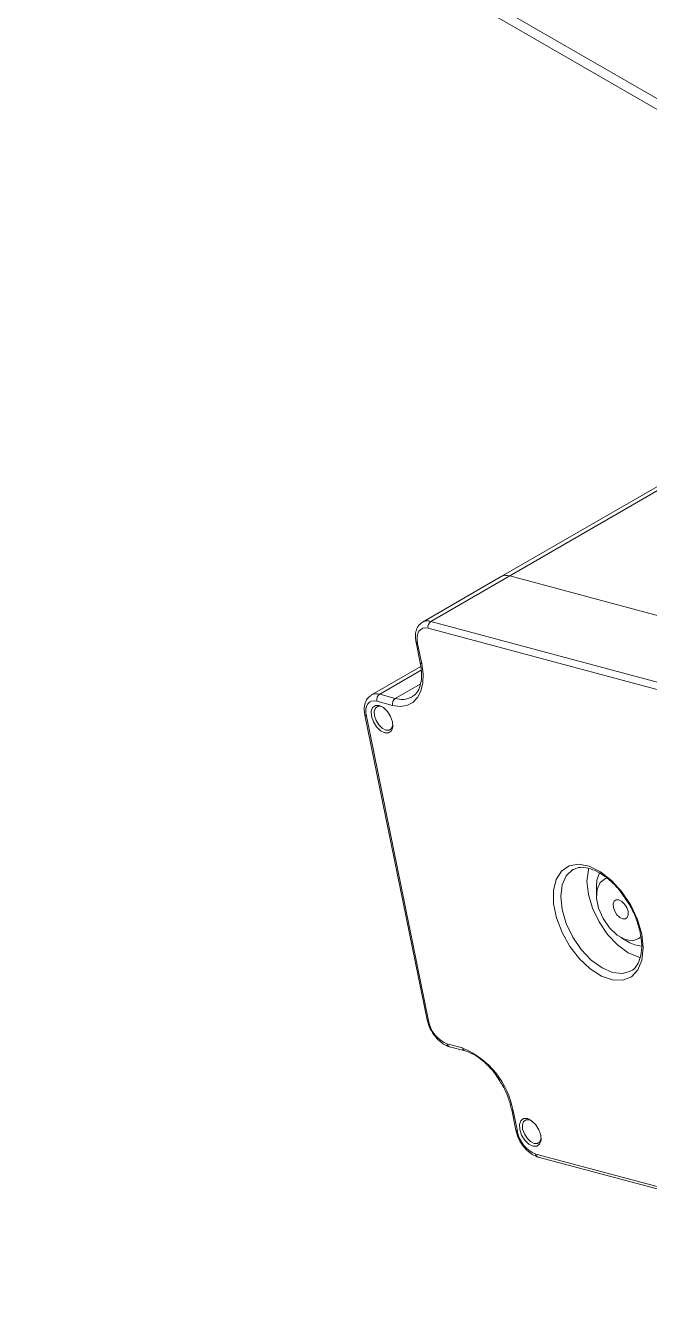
# Model space of a CAD drawing. Header units: millimetres. Extents: x 15 to 415, y 5 to 292.
# Drawn here: x 79.27 to 85.14, y 127.73 to 139.83 of the extents above; entities that cross this region are included whole.
import ezdxf

# ---------------------------------------------------------------- set-up
doc = ezdxf.new("R2010")
doc.units = ezdxf.units.MM
doc.dimstyles.new('SLDDIMSTYLE0', dxfattribs={"dimtxt": 0.18, "dimasz": 1.016, "dimexe": 0, "dimexo": 0.0625, "dimgap": 0, "dimtad": 0, "dimtih": 1, "dimtoh": 1, "dimdec": 0, "dimrnd": 1e-09, "dimzin": 0, "dimdsep": 46, "dimtxsty": 'Standard', "dimblk1": 'DOT', "dimblk2": 'DOT', "dimsah": 1, "dimcen": 0.09, "dimadec": 0, "dimazin": 0, "dimtfac": 1.016, "dimtdec": 0, "dimtofl": 0, "dimtmove": 0, "dimatfit": 3, "dimldrblk": 'DOT', "dimfxl": 1, "dimfrac": 2, "dimtolj": 1, "dimtzin": 0, "dimarcsym": 0})
doc.dimstyles.new('SLDDIMSTYLE1', dxfattribs={"dimtxt": 0.18, "dimasz": 3.302, "dimexe": 0, "dimexo": 0.0625, "dimgap": 0, "dimtad": 0, "dimtih": 1, "dimtoh": 1, "dimdec": 0, "dimrnd": 1e-09, "dimzin": 0, "dimdsep": 46, "dimtxsty": 'Standard', "dimsah": 1, "dimcen": 0.09, "dimadec": 0, "dimazin": 0, "dimtfac": 3.302, "dimtdec": 0, "dimtofl": 0, "dimtmove": 0, "dimatfit": 3, "dimfxl": 1, "dimfrac": 2, "dimtolj": 1, "dimtzin": 0, "dimarcsym": 0})

# ---------------------------------------------------------------- blocks, each defined once
blk = doc.blocks.new('_DOT')
at = {"color": 0, "linetype": 'ByBlock', "lineweight": -2}
blk.add_line((-0.5, 0), (-1, 0), dxfattribs=at)
at = {"color": 0, "linetype": 'ByBlock', "const_width": 0.5}
blk.add_lwpolyline([(-0.25, 0, 1), (0.25, 0, 1)], format="xyb", close=True, dxfattribs=at)

msp = doc.modelspace()

# ---------------------------------------------------------------- linework, layer by layer
at = {"color": 7, "linetype": 'Continuous', "lineweight": 15}
for p, q in [((55.446, 156.224), (86.288, 138.42)), ((87.566, 136.84), (83.748, 134.636)), ((83.827, 134.643), (87.645, 136.847)), ((83.748, 134.636), (83.005, 134.207)), ((83.084, 134.214), (83.827, 134.643)), ((86.019, 134.056), (83.827, 134.643)), ((83.084, 134.214), (85.277, 133.627)), ((85.251, 133.562), (83.058, 134.149)), ((82.945, 134.017), (82.984, 133.825)), ((82.958, 134.007), (82.998, 133.815)), ((82.984, 133.825), (82.992, 133.772)), ((82.989, 133.79), (82.523, 133.521)), ((82.723, 133.423), (82.576, 133.463)), ((82.602, 133.528), (82.749, 133.488)), ((82.462, 133.331), (83.05, 130.46)), ((82.476, 133.32), (83.063, 130.449)), ((84.431, 131.88), (84.422, 131.875)), ((84.644, 131.715), (84.644, 131.633)), ((85.058, 131.279), (85.066, 131.224)), ((84.873, 131.235), (84.944, 131.194)), ((83.236, 130.234), (83.383, 130.195)), ((83.259, 130.206), (83.406, 130.167)), ((83.846, 129.612), (83.885, 129.42)), ((83.86, 129.602), (83.899, 129.41)), ((84.072, 129.194), (86.265, 128.607)), ((84.094, 129.166), (86.287, 128.579))]:
    msp.add_line(p, q, dxfattribs=at)
at = {"color": 8, "linetype": 'Continuous', "lineweight": 15}
for p, q in [((55.534, 156.275), (86.288, 138.521)), ((82.602, 133.528), (82.993, 133.754)), ((82.749, 133.488), (82.984, 133.624))]:
    msp.add_line(p, q, dxfattribs=at)
at = {"color": 7, "linetype": 'Continuous', "lineweight": 15, "flags": 128}
for points in [[(83.058, 134.149), (83.032, 134.153), (83.009, 134.149), (82.988, 134.139), (82.972, 134.123), (82.961, 134.1), (82.955, 134.072), (82.954, 134.041), (82.958, 134.007)], [(82.998, 133.815), (83.01, 133.72), (83.007, 133.634), (82.99, 133.558), (82.959, 133.496), (82.914, 133.45), (82.859, 133.422), (82.794, 133.413), (82.723, 133.423)], [(82.576, 133.463), (82.55, 133.466), (82.526, 133.463), (82.506, 133.453), (82.49, 133.436), (82.478, 133.414), (82.472, 133.386), (82.471, 133.354), (82.476, 133.32)], [(82.723, 133.267), (82.725, 133.219), (82.713, 133.183), (82.686, 133.163), (82.65, 133.164), (82.61, 133.184), (82.573, 133.22), (82.542, 133.268), (82.525, 133.32), (82.522, 133.367), (82.535, 133.404), (82.561, 133.423), (82.597, 133.423), (82.637, 133.403), (82.675, 133.366), (82.705, 133.318), (82.723, 133.267)], [(82.631, 133.407), (82.615, 133.413), (82.584, 133.414), (82.561, 133.397), (82.55, 133.365), (82.553, 133.324), (82.568, 133.28), (82.594, 133.239), (82.626, 133.207), (82.661, 133.19), (82.692, 133.189), (82.714, 133.206), (82.726, 133.238), (82.726, 133.243)], [(85.071, 131.268), (85.086, 131.138), (85.073, 131.023), (85.035, 130.931), (84.974, 130.866), (84.892, 130.834), (84.797, 130.836), (84.692, 130.871), (84.586, 130.939), (84.485, 131.035), (84.394, 131.151), (84.321, 131.283), (84.269, 131.42), (84.241, 131.554), (84.24, 131.678), (84.265, 131.782), (84.316, 131.861), (84.388, 131.91), (84.477, 131.926), (84.577, 131.907), (84.684, 131.854), (84.788, 131.772), (84.885, 131.665), (84.968, 131.54), (85.031, 131.405), (85.071, 131.268)], [(84.573, 131.889), (84.569, 131.874), (84.555, 131.766), (84.569, 131.642), (84.607, 131.511), (84.669, 131.383), (84.75, 131.265), (84.844, 131.166), (84.944, 131.092), (85.045, 131.049), (85.058, 131.046)], [(84.644, 131.715), (84.649, 131.776), (84.672, 131.845)], [(84.745, 131.795), (84.73, 131.791), (84.679, 131.755), (84.65, 131.691), (84.645, 131.607), (84.664, 131.511), (84.707, 131.414), (84.767, 131.327), (84.839, 131.258), (84.914, 131.216), (84.986, 131.204), (85.045, 131.225), (85.066, 131.244)], [(84.942, 131.482), (84.93, 131.518), (84.909, 131.551), (84.883, 131.576), (84.855, 131.59), (84.83, 131.59), (84.812, 131.577), (84.803, 131.552), (84.805, 131.519), (84.817, 131.483), (84.838, 131.45), (84.864, 131.425), (84.892, 131.411), (84.917, 131.411), (84.935, 131.424), (84.944, 131.449), (84.942, 131.482)], [(84.12, 129.372), (84.122, 129.324), (84.109, 129.288), (84.083, 129.268), (84.047, 129.269), (84.007, 129.289), (83.969, 129.325), (83.939, 129.373), (83.922, 129.425), (83.919, 129.472), (83.932, 129.509), (83.958, 129.528), (83.994, 129.528), (84.034, 129.508), (84.072, 129.471), (84.102, 129.423), (84.12, 129.372)], [(84.028, 129.512), (84.012, 129.518), (83.981, 129.518), (83.958, 129.502), (83.947, 129.47), (83.949, 129.429), (83.965, 129.385), (83.991, 129.344), (84.023, 129.312), (84.058, 129.295), (84.089, 129.294), (84.111, 129.311), (84.122, 129.343), (84.123, 129.348)]]:
    msp.add_lwpolyline(points, dxfattribs=at)
at = {"color": 8, "linetype": 'Continuous', "lineweight": 15, "flags": 128}
msp.add_lwpolyline([(84.422, 131.875), (84.422, 131.875), (84.36, 131.817), (84.321, 131.732), (84.308, 131.623), (84.321, 131.499), (84.36, 131.368), (84.422, 131.24), (84.502, 131.122), (84.596, 131.023), (84.697, 130.949), (84.797, 130.907), (84.891, 130.897), (84.967, 130.919)], dxfattribs=at)
at = {"color": 7, "linetype": 'Continuous', "lineweight": 15}
for centre, radius, start, end in [((83.796, 134.546), 0.102, 72.07, 118.142), ((83.12, 134.162), 0.0635, 124.5353, 191.6276), ((82.638, 133.475), 0.0635, 124.5375, 191.6254), ((82.785, 133.436), 0.0635, 124.5353, 191.6276), ((85.093, 131.439), 0.286, 238.6917, 265.6071), ((83.346, 130.5), 0.288, 190.0843, 247.5049), ((83.08, 129.463), 0.791, 10.0843, 67.5049), ((84.182, 129.46), 0.288, 190.0843, 247.5049)]:
    msp.add_arc(centre, radius, start, end, dxfattribs=at)
at = {"color": 8, "linetype": 'Continuous', "lineweight": 15}
for centre, radius, start, end in [((83.053, 134.118), 0.101, 71.9938, 119.7838), ((82.96, 134.023), 0.0161, 200.5143, 264.8093), ((82.999, 133.831), 0.0161, 200.5876, 264.7929), ((82.571, 133.432), 0.101, 71.9941, 119.7838), ((82.811, 133.683), 0.204, 252.126, 297.027), ((82.477, 133.336), 0.0161, 200.502, 264.817), ((83.065, 130.465), 0.0161, 200.5892, 264.7897), ((83.27, 130.238), 0.0336, 186.6351, 250.9685), ((83.417, 130.198), 0.0337, 186.674, 250.4382), ((83.861, 129.618), 0.0159, 199.0029, 265.0424), ((83.9, 129.426), 0.0161, 200.5383, 264.8042), ((84.105, 129.198), 0.0336, 186.6343, 250.9693)]:
    msp.add_arc(centre, radius, start, end, dxfattribs=at)
at = {"color": 7, "linetype": 'Continuous', "lineweight": 15}
for points, knots in [([(83.003, 134.203), (82.99, 134.194), (82.961, 134.173), (82.94, 134.117), (82.937, 134.063), (82.943, 134.028), (82.945, 134.017)], [0, 0, 0, 0, 0.2501966, 0.5382608, 0.8600207, 1, 1, 1, 1]), ([(82.992, 133.772), (82.992, 133.771), (82.998, 133.734), (82.997, 133.668), (82.979, 133.586), (82.947, 133.53), (82.917, 133.511), (82.904, 133.503)], [0, 0, 0, 0, 0.008378, 0.266912, 0.523951, 0.781343, 1, 1, 1, 1]), ([(82.521, 133.517), (82.507, 133.507), (82.479, 133.487), (82.458, 133.431), (82.454, 133.377), (82.46, 133.341), (82.462, 133.331)], [0, 0, 0, 0, 0.250196, 0.538262, 0.860021, 1, 1, 1, 1]), ([(84.431, 131.876), (84.44, 131.881), (84.466, 131.897), (84.526, 131.899), (84.609, 131.88), (84.701, 131.831), (84.792, 131.758), (84.864, 131.681), (84.9, 131.627), (84.912, 131.608)], [0, 0, 0, 0, 0.084484, 0.246182, 0.41876, 0.585338, 0.750938, 0.916882, 1, 1, 1, 1]), ([(84.912, 131.608), (84.925, 131.59), (84.963, 131.537), (85.011, 131.437), (85.043, 131.343), (85.055, 131.291), (85.058, 131.279)], [0, 0, 0, 0, 0.177231, 0.531622, 0.885474, 1, 1, 1, 1]), ([(85.066, 131.224), (85.067, 131.222), (85.073, 131.183), (85.072, 131.113), (85.055, 131.024), (85.019, 130.961), (84.99, 130.927), (84.968, 130.921), (84.967, 130.92)], [0, 0, 0, 0, 0.008972, 0.253391, 0.49656, 0.739785, 0.989002, 1, 1, 1, 1]), ([(83.05, 130.46), (83.053, 130.445), (83.063, 130.404), (83.098, 130.335), (83.154, 130.265), (83.21, 130.223), (83.246, 130.21), (83.259, 130.206)], [0, 0, 0, 0, 0.129794, 0.373312, 0.618365, 0.868076, 1, 1, 1, 1]), ([(83.406, 130.167), (83.419, 130.162), (83.459, 130.15), (83.532, 130.109), (83.617, 130.036), (83.687, 129.958), (83.722, 129.901), (83.734, 129.88)], [0, 0, 0, 0, 0.124985, 0.368431, 0.612284, 0.856882, 1, 1, 1, 1]), ([(83.734, 129.88), (83.744, 129.866), (83.777, 129.816), (83.817, 129.723), (83.836, 129.649), (83.846, 129.612)], [0, 0, 0, 0, 0.174567, 0.593593, 1, 1, 1, 1]), ([(83.885, 129.42), (83.889, 129.406), (83.899, 129.364), (83.933, 129.295), (83.989, 129.226), (84.046, 129.183), (84.082, 129.171), (84.094, 129.166)], [0, 0, 0, 0, 0.129795, 0.373313, 0.618365, 0.868076, 1, 1, 1, 1])]:
    msp.add_open_spline(points, degree=3, knots=knots, dxfattribs=at)

# ---------------------------------------------------------------- leaders
at = {"color": 7, "linetype": 'Continuous', "lineweight": 0}
for points, dimstyle in [([(131.61, 157.23), (80.119, 84.164)], 'SLDDIMSTYLE1'), ([(98.739, 149.75), (37.617, 127.025)], 'SLDDIMSTYLE0'), ([(95.161, 140.34), (60.307, 84.323)], 'SLDDIMSTYLE0')]:
    msp.add_leader(points, dimstyle=dimstyle, dxfattribs=at)

doc.saveas('drawing.dxf')
